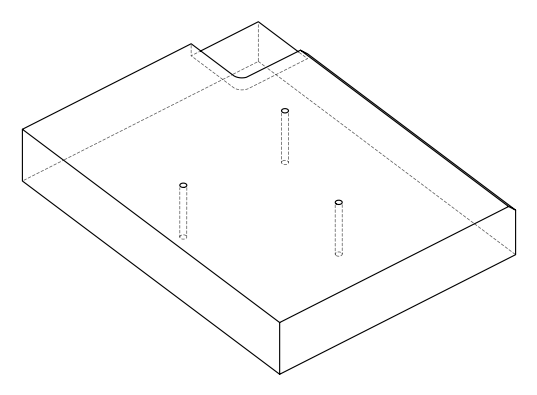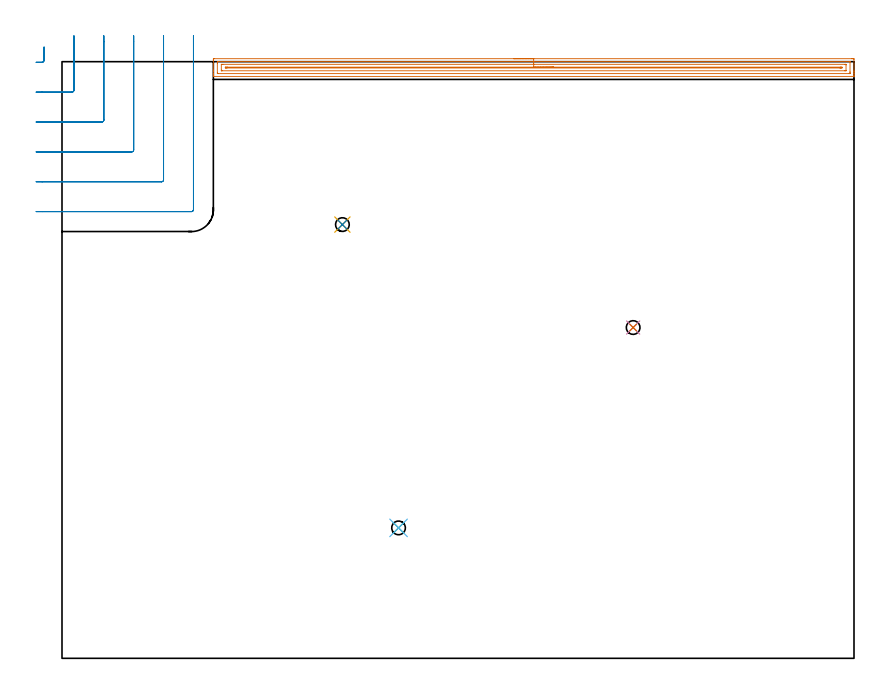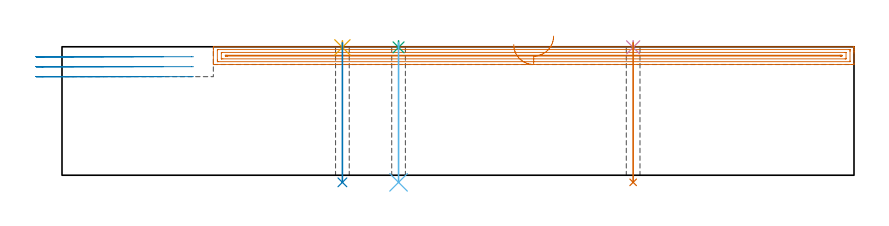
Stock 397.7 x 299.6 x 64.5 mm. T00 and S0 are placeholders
(PLAN: 8 operations, 3 tool changes, 15.1 min)
(1 AREA_MILL | FG_CHAMFER_SURFACE | UGT0205_001 | 10.46 min | 12957 mm3)
(2 MILL_CORNER_NOTCH_RECTANGULAR | CORNER_NOTCH_RECTANGULAR | UGT0201_104 | Follow Part, ap 5, ae 75% | 3.71 min | 96646 mm3)
(3 SPOT_DRILL | STEP1HOLE | NXT0321_9005460120000 | 0.03 min | 3 mm3)
(4 SPOT_DRILL_1 | STEP1HOLE_1 | NXT0321_9005460120000 | 0.03 min | 1 mm3)
(5 SPOT_DRILL_2 | STEP1HOLE_2 | NXT0321_9005460120000 | 0.03 min | 4 mm3)
(6 DRILL_THROUGH_HOLE_INTO_CENTER | STEP1HOLE | UGT0301_464 | 0.28 min | 2384 mm3)
(7 DRILL_THROUGH_HOLE_INTO_CENTER_1 | STEP1HOLE_1 | UGT0301_464 | 0.28 min | 2389 mm3)
(8 DRILL_THROUGH_HOLE_INTO_CENTER_2 | STEP1HOLE_2 | UGT0301_464 | 0.28 min | 2387 mm3)
(TOOL UGT0205_001 | Chamfer Mill 20 x 3 x 45 deg. | D20 FL50 Z2)
(TOOL UGT0201_104 | End Mill 20 mm | D20 FL22 Z2)
(TOOL NXT0321_9005460120000 | NC Spot Drill, 142deg, 12mm, Carbide, Uncoated | D12 PA142 FL30 Z2)
(TOOL UGT0301_464 | Carbide Drill 6.9 mm | D6.9 PA118 FL69 Z2)
(OP 1 AREA_MILL)
G17 G21 G94 G90
T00 M6
G54
G17 G0 G90 X226.85 Y301.1 S1061 M3
G43 Z74.5 H0
Z65.6
G94 G1 X226.888 Z64.728 F250.
X227.002 Z63.864
X227.191 Z63.012
X227.453 Z62.18
X227.787 Z61.374
X228.19 Z60.6
X228.659 Z59.864
X229.19 Z59.172
X229.779 Z58.529
X230.422 Z57.94
X231.114 Z57.409
X231.85 Z56.94
X232.624 Z56.537
X233.43 Z56.203
X234.262 Z55.941
X235.114 Z55.752
X235.979 Z55.638
X236.85 Z55.6
X396.61
X397.091 Y301.099 Z55.601
X397.567 Y301.095 Z55.603
X397.691 Y301.092 Z55.606
X397.7 Y300.624 Z56.073
Y295.325 Z61.369
Y294.764 Z61.933
Y294.442 Z62.254
Y293.881 Z62.816
Y293.559 Z63.136
Y292.915 Z63.784
Y292.546 Z64.153
Y292.212 Z64.478
X397.693 Y292.202 Z64.488
X397.538 Y292.2 Z64.5
X76.163
X76.007 Y292.202 Z64.488
X76. Y292.212 Z64.478
Y292.546 Z64.153
Y292.915 Z63.784
Y293.559 Z63.136
Y294.764 Z61.933
Y295.325 Z61.369
Y300.344 Z56.354
X76.003 Y300.624 Z56.073
X76.009 Y301.092 Z55.606
X76.133 Y301.095 Z55.603
X76.609 Y301.1 Z55.6
X236.85
Y299.686 Z57.014
X395.362 Y299.685 Z57.015
X395.687 Y299.679 Z57.021
X395.692 Y299.575 Z57.125
X395.699 Y299.352 Z57.348
X395.7 Y294.442 Z62.258
X395.699 Y294.053 Z62.647
X395.691 Y293.662 Z63.038
X395.688 Y293.62 Z63.08
X395.671 Y293.618 Z63.082
X395.619 Y293.616 Z63.084
X395.515 Y293.615 Z63.085
X395.306 Y293.614 Z63.086
X78.338 Y293.615 Z63.085
X78.013 Y293.621 Z63.079
X78.008 Y293.725 Z62.975
X78.002 Y293.948 Z62.752
X78. Y298.858 Z57.842
X78.001 Y299.247 Z57.453
X78.009 Y299.638 Z57.062
X78.012 Y299.68 Z57.02
X78.03 Y299.682 Z57.018
X78.081 Y299.684 Z57.016
X78.185 Y299.685 Z57.015
X78.394 Y299.686 Z57.014
X236.85
Y298.272 Z58.428
X393.22 Y298.271 Z58.429
X393.52 Y298.27 Z58.43
X393.62 Y298.268 Z58.432
X393.69 Y298.265 Z58.435
X393.695 Y298.153 Z58.547
X393.699 Y297.975 Z58.725
Y295.148 Z61.552
X393.696 Y295.088 Z61.612
X393.69 Y295.045 Z61.655
X393.667 Y295.035 Z61.665
X393.52 Y295.032 Z61.668
X392.927 Y295.029 Z61.671
X80.48
X80.18 Y295.03 Z61.67
X80.08 Y295.032 Z61.668
X80.01 Y295.035 Z61.665
X80.005 Y295.147 Z61.553
X80.001 Y295.325 Z61.375
Y298.152 Z58.548
X80.004 Y298.212 Z58.488
X80.01 Y298.255 Z58.445
X80.033 Y298.265 Z58.435
X80.18 Y298.267 Z58.433
X80.773 Y298.271 Z58.429
X236.85 Y298.272 Z58.428
Y296.857 Z59.843
X390.842
X391.08 Y296.856 Z59.844
X391.498 Y296.851 Z59.849
X391.69 Y296.847 Z59.853
X391.691 Y296.65 Z60.05
X391.69 Y296.453 Z60.247
X391.492 Y296.448 Z60.252
X391.079 Y296.444 Z60.256
X390.842 Y296.443 Z60.257
X390.605
X82.858
X82.62 Y296.444 Z60.256
X82.202 Y296.449 Z60.251
X82.01 Y296.453 Z60.247
X82.009 Y296.65 Z60.05
X82.01 Y296.847 Z59.853
X82.207 Y296.853 Z59.847
X82.439 Y296.856 Z59.844
X82.858 Y296.857 Z59.843
X83.095
X236.85
X237.722 Z59.881
X238.587 Z59.995
X239.438 Z60.183
X240.27 Z60.446
X241.076 Z60.78
X241.85 Z61.182
X242.586 Z61.651
X243.278 Z62.182
X243.921 Z62.772
X244.511 Z63.415
X245.042 Z64.107
X245.51 Z64.843
X245.913 Z65.617
X246.247 Z66.422
X246.509 Z67.255
X246.698 Z68.106
X246.812 Z68.971
X246.85 Z69.843
G0 Z74.5
M5
M2
(OP 2 MILL_CORNER_NOTCH_RECTANGULAR)
G17 G21 G94 G90
T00 M6
G54
G17 G0 G90 X-13. Y299.3 S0 M3
G43 Z74.5 H0
Z59.5
G94 G1 X-10. F250.
G3 X-9. Y300.294 R1.
G1 Y303.959
Y306.959
G0 Z74.5
X-13. Y284.3
Z59.5
G1 X-10.
X5.006 F500.
G3 X6. Y285.294 R1.
G1 Y309.6
Y312.6 F250.
G0 Z74.5
X-13. Y269.3
Z59.5
G1 X-10.
X20.005 F500.
G3 X21. Y270.295 R1.
G1 Y309.6
Y312.6 F250.
G0 Z74.5
X-13. Y254.3
Z59.5
G1 X-10.
X35.005 F500.
G3 X36. Y255.295 R1.
G1 Y309.6
Y312.6 F250.
G0 Z74.5
X-13. Y239.3
Z59.5
G1 X-10.
X50.005 F500.
G3 X51. Y240.295 R1.
G1 Y309.6
Y312.6 F250.
G0 Z74.5
X-13. Y224.3
Z59.5
G1 X-10.
X65. F500.
G3 X66. Y225.3 R1.
G1 Y309.6
Y312.6 F250.
G0 Z74.5
X-13. Y299.3
Z54.5
G1 X-10.
G3 X-9. Y300.294 R1.
G1 Y303.959
Y306.959
G0 Z74.5
X-13. Y284.3
Z54.5
G1 X-10.
X5.006 F500.
G3 X6. Y285.294 R1.
G1 Y309.6
Y312.6 F250.
G0 Z74.5
X-13. Y269.3
Z54.5
G1 X-10.
X20.005 F500.
G3 X21. Y270.295 R1.
G1 Y309.6
Y312.6 F250.
G0 Z74.5
X-13. Y254.3
Z54.5
G1 X-10.
X35.005 F500.
G3 X36. Y255.295 R1.
G1 Y309.6
Y312.6 F250.
G0 Z74.5
X-13. Y239.3
Z54.5
G1 X-10.
X50.005 F500.
G3 X51. Y240.295 R1.
G1 Y309.6
Y312.6 F250.
G0 Z74.5
X-13. Y224.3
Z54.5
G1 X-10.
X65. F500.
G3 X66. Y225.3 R1.
G1 Y309.6
Y312.6 F250.
G0 Z74.5
X-13. Y299.3
Z49.5
G1 X-10.
G3 X-9. Y300.294 R1.
G1 Y303.959
Y306.959
G0 Z74.5
X-13. Y284.3
Z49.5
G1 X-10.
X5.006 F500.
G3 X6. Y285.294 R1.
G1 Y309.6
Y312.6 F250.
G0 Z74.5
X-13. Y269.3
Z49.5
G1 X-10.
X20.005 F500.
G3 X21. Y270.295 R1.
G1 Y309.6
Y312.6 F250.
G0 Z74.5
X-13. Y254.3
Z49.5
G1 X-10.
X35.005 F500.
G3 X36. Y255.295 R1.
G1 Y309.6
Y312.6 F250.
G0 Z74.5
X-13. Y239.3
Z49.5
G1 X-10.
X50.005 F500.
G3 X51. Y240.295 R1.
G1 Y309.6
Y312.6 F250.
G0 Z74.5
X-13. Y224.3
Z49.5
G1 X-10.
X65. F500.
G3 X66. Y225.3 R1.
G1 Y309.6
Y312.6 F250.
G0 Z74.5
M5
M2
(OP 3 SPOT_DRILL)
G17 G21 G94 G90
T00 M6
G54
G17 G0 G90 X169. Y65.5 S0 M3
G43 Z74.5 H0
G94 G81 G98 Z64.203 F250. R67.5
G80
M5
M2
(OP 4 SPOT_DRILL_1)
G17 G21 G94 G90
T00 M6
G54
G17 G0 G90 X286.8 Y166.1 S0 M3
G43 Z74.5 H0
G94 G81 G98 Z64.203 F250. R67.5
G80
M5
M2
(OP 5 SPOT_DRILL_2)
G17 G21 G94 G90
T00 M6
G54
G17 G0 G90 X140.8 Y217.8 S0 M3
G43 Z74.5 H0
G94 G81 G98 Z64.203 F250. R67.5
G80
M5
M2
(OP 6 DRILL_THROUGH_HOLE_INTO_CENTER)
G17 G21 G94 G90
T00 M6
G54
G17 G0 G90 X169. Y65.5 S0 M3
G43 Z74.5 H0
G94 G73 G98 Z-3.573 F250. Q6.807 R66.5
G80
M5
M2
(OP 7 DRILL_THROUGH_HOLE_INTO_CENTER_1)
G17 G21 G94 G90
T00 M6
G54
G17 G0 G90 X286.8 Y166.1 S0 M3
G43 Z74.5 H0
G94 G73 G98 Z-3.573 F250. Q6.807 R66.5
G80
M5
M2
(OP 8 DRILL_THROUGH_HOLE_INTO_CENTER_2)
G17 G21 G94 G90
T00 M6
G54
G17 G0 G90 X140.8 Y217.8 S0 M3
G43 Z74.5 H0
G94 G73 G98 Z-3.573 F250. Q6.807 R66.5
G80
M5
M2
